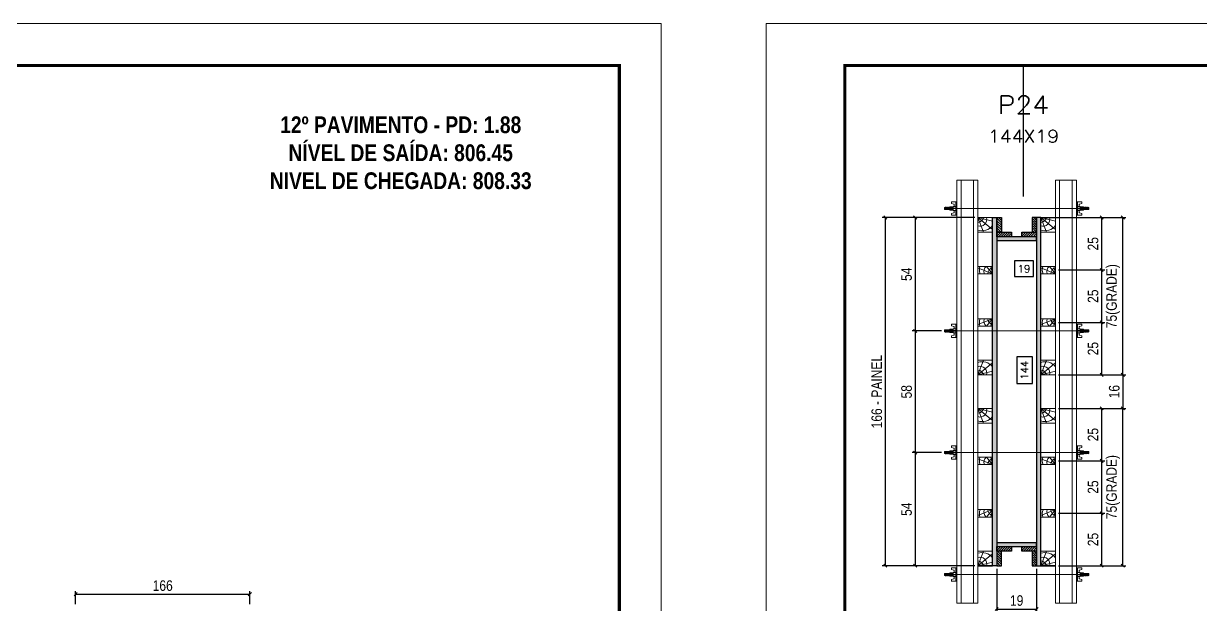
# Model space of a CAD drawing. Extents: x 808 to 7089, y -98 to 17032.
# Drawn here: x 3284 to 4406, y 11884 to 12438 of the extents above; entities that cross this region are included whole.
import ezdxf
from ezdxf.enums import TextEntityAlignment as Align

# ---------------------------------------------------------------- set-up
doc = ezdxf.new("R2010")
doc.units = 0
doc.linetypes.add('DASHED', pattern=[0.75, 0.5, -0.25])
doc.linetypes.add('HIDDEN', pattern=[0.375, 0.25, -0.125])
for name, color, linetype in [('CHAPA', 1, 'Continuous'), ('COTA', 241, 'Continuous'), ('Cota Seção (2x)', 241, 'Continuous'), ('MEIO_PONT', 93, 'Continuous'), ('NOMENCLATURA', 7, 'Continuous'), ('SARRAFO', 251, 'Continuous'), ('Texto de Titulo', 7, 'Continuous'), ('Texto Qtd Sarr', 242, 'Continuous')]:
    doc.layers.add(name, color=color, linetype=linetype)
for name, color, linetype, lineweight in [('Folhas', 255, 'Continuous', 9), ('Hachura', 251, 'Continuous', 9), ('Madeira', 126, 'Continuous', 18), ('Perfil Metálico', 224, 'Continuous', 18), ('SARRAFO DE PRESSAO', 251, 'DASHED', 9), ('Texto Seção', 7, 'Continuous', 15)]:
    doc.layers.add(name, color=color, linetype=linetype, lineweight=lineweight)
doc.styles.add('COTA TECNICA', font='techl___.ttf', dxfattribs={"height": 10})
doc.styles.add('COTA TECNICA 2X', font='techl___.ttf', dxfattribs={"height": 10})
doc.styles.add('ROMANC', font='techb___.ttf', dxfattribs={"height": 2.5})
doc.styles.add('ROMANS', font='romans.shx')
doc.dimstyles.new('PAINEL', dxfattribs={"dimtxt": 10, "dimasz": 3, "dimexe": 3, "dimexo": 3, "dimgap": 3, "dimtad": 1, "dimdec": 1, "dimzin": 12, "dimdsep": 46, "dimtxsty": 'COTA TECNICA', "dimblk1": 'OBLIQUE', "dimblk2": 'OBLIQUE', "dimsah": 1, "dimcen": 0.9, "dimclrd": 4, "dimclre": 4, "dimclrt": 240, "dimadec": 1, "dimazin": 3, "dimtfac": 1, "dimtdec": 1, "dimtmove": 0, "dimatfit": 3, "dimfxl": 1, "dimtolj": 1, "dimtzin": 12, "dimarcsym": 0})
doc.dimstyles.new('SECAO PILAR', dxfattribs={"dimtxt": 10, "dimasz": 3, "dimexe": 3, "dimexo": 3, "dimgap": 3, "dimtad": 1, "dimdec": 1, "dimlfac": 0.5, "dimzin": 12, "dimdsep": 46, "dimtxsty": 'COTA TECNICA 2X', "dimblk1": 'OBLIQUE', "dimblk2": 'OBLIQUE', "dimsah": 1, "dimcen": 0.9, "dimclrd": 256, "dimclre": 256, "dimclrt": 256, "dimadec": 1, "dimazin": 3, "dimtfac": 1, "dimtdec": 1, "dimtmove": 0, "dimatfit": 3, "dimfxl": 1, "dimtolj": 1, "dimtzin": 12, "dimarcsym": 0})
doc.dimstyles.new('SECÇÃO 2', dxfattribs={"dimtxt": 7, "dimasz": 6, "dimexe": 0.18, "dimexo": 2, "dimgap": -4, "dimtad": 3, "dimdec": 1, "dimlfac": 0.5, "dimzin": 12, "dimdsep": 46, "dimtxsty": 'ROMANS', "dimblk": 'ARCHTICK', "dimcen": 0.09, "dimse1": 1, "dimse2": 1, "dimsd1": 1, "dimsd2": 1, "dimclrd": 180, "dimclre": 5, "dimclrt": 1, "dimadec": 0, "dimazin": 3, "dimtfac": 1, "dimtdec": 1, "dimtofl": 0, "dimtmove": 0, "dimatfit": 3, "dimldrblk": 'ARCHTICK', "dimfxl": 1, "dimtolj": 1, "dimtzin": 0, "dimarcsym": 0})
pattern_1 = [(135, (-18680.019, 21377.1266), (-1.12253202, -1.12253202), [])]

# ---------------------------------------------------------------- blocks, each defined once
blk = doc.blocks.new('9999999999')
at = {"layer": 'Folhas'}
blk.add_lwpolyline([(98139, 34190.2), (99624, 34190.2), (99624, 35240.2), (98139, 35240.2)], close=True, dxfattribs=at)
at = {"layer": 'Folhas', "color": 30, "const_width": 3}
blk.add_lwpolyline([(98214, 34230.2), (99584, 34230.2), (99584, 35200.2), (98214, 35200.2)], close=True, dxfattribs=at)
blk = doc.blocks.new('_Oblique')
at = {"color": 0, "linetype": 'ByBlock', "lineweight": -2}
blk.add_line((-0.5, -0.5), (0.5, 0.5), dxfattribs=at)
blk = doc.blocks.new('*D1543')
at = {"layer": 'COTA', "color": 4, "lineweight": -2, "transparency": 16777216}
for p, q in [((3333.6, 11884.6), (3333.6, 11897.1)), ((3333.6, 11894.1), (3499.6, 11894.1)), ((3499.6, 11884.6), (3499.6, 11897.1))]:
    blk.add_line(p, q, dxfattribs=at)
at = {"layer": 'Defpoints', "color": 0, "transparency": 16777216}
for p in [(3499.6, 11894.1), (3333.6, 11881.6), (3499.6, 11881.6)]:
    blk.add_point(p, dxfattribs=at)
at = {"layer": 'COTA', "color": 4, "lineweight": -2, "transparency": 16777216, "xscale": 3, "yscale": 3, "zscale": 3, "rotation": 180}
blk.add_blockref('_Oblique', (3333.6, 11894.1), dxfattribs=at)
at = {"layer": 'COTA', "color": 4, "lineweight": -2, "transparency": 16777216, "xscale": 3, "yscale": 3, "zscale": 3}
blk.add_blockref('_Oblique', (3499.6, 11894.1), dxfattribs=at)
at = {"layer": 'COTA', "color": 240, "transparency": 16777216, "insert": (3416.6, 11902.2), "char_height": 10, "attachment_point": 5, "style": 'COTA TECNICA'}
blk.add_mtext('\\A1;166', dxfattribs=at)
blk = doc.blocks.new('titulo1')
at = {"layer": 'Defpoints', "color": 252, "linetype": 'HIDDEN', "ltscale": 2}
blk.add_line((0, 0), (0, 125), dxfattribs=at)
at = {"layer": 'Defpoints', "style": 'ROMANS', "oblique": 15}
blk.add_attdef('FOLHA', text='', height=10, dxfattribs=at).set_placement((0, 15.6), align=Align.MIDDLE_CENTER)
at = {"layer": 'Texto Qtd Sarr', "color": 3, "style": 'ROMANS', "oblique": 15}
for tag, height, p in [('TITULO', 17, (0, 71.4)), ('SEÇÃO', 12, (0, 41.5))]:
    blk.add_attdef(tag, text='', height=height, dxfattribs=at).set_placement(p, align=Align.MIDDLE_CENTER)
blk = doc.blocks.new('*D1552')
at = {"layer": 'Cota Seção (2x)', "color": 180, "lineweight": -2, "transparency": 16777216}
for p, q in [((4246.4, 12211.9), (4228.4, 12211.9)), ((4228.4, 12211.9), (4228.4, 12196.9)), ((4246.4, 12196.9), (4246.4, 12211.9)), ((4228.4, 12196.9), (4246.4, 12196.9))]:
    blk.add_line(p, q, dxfattribs=at)
at = {"layer": 'Defpoints', "color": 0, "transparency": 16777216}
for p in [(4211.4, 12213.9), (4249.4, 12213.9), (4211.4, 12192.9)]:
    blk.add_point(p, dxfattribs=at)
at = {"layer": 'Cota Seção (2x)', "color": 1, "transparency": 16777216, "insert": (4237.4, 12204.4), "char_height": 7, "attachment_point": 5, "style": 'ROMANS'}
blk.add_mtext('\\A1;19', dxfattribs=at)
blk = doc.blocks.new('_ArchTick')
at = {"color": 0, "linetype": 'ByBlock', "const_width": 0.15}
blk.add_lwpolyline([(-0.5, -0.5), (0.5, 0.5)], dxfattribs=at)
blk = doc.blocks.new('*D1553')
at = {"layer": 'Cota Seção (2x)', "color": 180, "lineweight": -2, "transparency": 16777216}
for p, q in [((4245.4, 12120.3), (4230.4, 12120.3)), ((4230.4, 12120.3), (4230.4, 12095)), ((4245.4, 12095), (4245.4, 12120.3)), ((4230.4, 12095), (4245.4, 12095))]:
    blk.add_line(p, q, dxfattribs=at)
at = {"layer": 'Defpoints', "color": 0, "transparency": 16777216}
for p in [(4211.4, 12231.2), (4211.4, 11943.2), (4249.4, 11943.2)]:
    blk.add_point(p, dxfattribs=at)
at = {"layer": 'Cota Seção (2x)', "color": 1, "transparency": 16777216, "insert": (4237.9, 12107.6), "char_height": 7, "attachment_point": 5, "rotation": 90, "style": 'ROMANS'}
blk.add_mtext('\\A1;144', dxfattribs=at)
blk = doc.blocks.new('*D1554')
at = {"layer": 'Cota Seção (2x)', "lineweight": -2, "transparency": 16777216}
for p, q in [((4190.4, 12253.2), (4102.2, 12253.2)), ((4105.2, 12253.2), (4105.2, 11921.2)), ((4190.4, 11921.2), (4102.2, 11921.2))]:
    blk.add_line(p, q, dxfattribs=at)
at = {"layer": 'Defpoints', "color": 0, "transparency": 16777216}
for p in [(4193.4, 12253.2), (4105.2, 11921.2), (4193.4, 11921.2)]:
    blk.add_point(p, dxfattribs=at)
at = {"layer": 'Cota Seção (2x)', "lineweight": -2, "transparency": 16777216, "xscale": 3, "yscale": 3, "zscale": 3}
for p, rotation in [((4105.2, 12253.2), 90), ((4105.2, 11921.2), 270)]:
    blk.add_blockref('_Oblique', p, dxfattribs=dict(at, rotation=rotation))
at = {"layer": 'Cota Seção (2x)', "transparency": 16777216, "insert": (4097.1, 12087.2), "char_height": 10, "attachment_point": 5, "rotation": 90, "style": 'COTA TECNICA 2X'}
blk.add_mtext('\\A1;166 - PAINEL', dxfattribs=at)
blk = doc.blocks.new('*D1555')
at = {"layer": 'Cota Seção (2x)', "lineweight": -2, "transparency": 16777216}
for p, q in [((4190.4, 12253.2), (4130.7, 12253.2)), ((4133.7, 12253.2), (4133.7, 12145.1)), ((4158.6, 12145.1), (4130.7, 12145.1))]:
    blk.add_line(p, q, dxfattribs=at)
at = {"layer": 'Defpoints', "color": 0, "transparency": 16777216}
for p in [(4193.4, 12253.2), (4133.7, 12145.1), (4161.6, 12145.1)]:
    blk.add_point(p, dxfattribs=at)
at = {"layer": 'Cota Seção (2x)', "lineweight": -2, "transparency": 16777216, "xscale": 3, "yscale": 3, "zscale": 3}
for p, rotation in [((4133.7, 12253.2), 90), ((4133.7, 12145.1), 270)]:
    blk.add_blockref('_Oblique', p, dxfattribs=dict(at, rotation=rotation))
at = {"layer": 'Cota Seção (2x)', "transparency": 16777216, "insert": (4125.5, 12199.1), "char_height": 10, "attachment_point": 5, "rotation": 90, "style": 'COTA TECNICA 2X'}
blk.add_mtext('\\A1;54', dxfattribs=at)
blk = doc.blocks.new('*D1556')
at = {"layer": 'Cota Seção (2x)', "lineweight": -2, "transparency": 16777216}
for p, q in [((4158.6, 12029.1), (4130.7, 12029.1)), ((4133.7, 12029.1), (4133.7, 11921.2)), ((4190.4, 11921.2), (4130.7, 11921.2))]:
    blk.add_line(p, q, dxfattribs=at)
at = {"layer": 'Defpoints', "color": 0, "transparency": 16777216}
for p in [(4161.6, 12029.1), (4133.7, 11921.2), (4193.4, 11921.2)]:
    blk.add_point(p, dxfattribs=at)
at = {"layer": 'Cota Seção (2x)', "lineweight": -2, "transparency": 16777216, "xscale": 3, "yscale": 3, "zscale": 3}
for p, rotation in [((4133.7, 12029.1), 90), ((4133.7, 11921.2), 270)]:
    blk.add_blockref('_Oblique', p, dxfattribs=dict(at, rotation=rotation))
at = {"layer": 'Cota Seção (2x)', "transparency": 16777216, "insert": (4125.5, 11975.1), "char_height": 10, "attachment_point": 5, "rotation": 90, "style": 'COTA TECNICA 2X'}
blk.add_mtext('\\A1;54', dxfattribs=at)
blk = doc.blocks.new('*D1557')
at = {"layer": 'Cota Seção (2x)', "lineweight": -2, "transparency": 16777216}
for p, q in [((4256.4, 12253.2), (4314.3, 12253.2)), ((4311.3, 12253.2), (4311.3, 12203.2)), ((4270.4, 12203.2), (4314.3, 12203.2))]:
    blk.add_line(p, q, dxfattribs=at)
at = {"layer": 'Defpoints', "color": 0, "transparency": 16777216}
for p in [(4253.4, 12253.2), (4267.4, 12203.2), (4311.3, 12203.2)]:
    blk.add_point(p, dxfattribs=at)
at = {"layer": 'Cota Seção (2x)', "lineweight": -2, "transparency": 16777216, "xscale": 3, "yscale": 3, "zscale": 3}
for p, rotation in [((4311.3, 12253.2), 90), ((4311.3, 12203.2), 270)]:
    blk.add_blockref('_Oblique', p, dxfattribs=dict(at, rotation=rotation))
at = {"layer": 'Cota Seção (2x)', "transparency": 16777216, "insert": (4303.2, 12228.2), "char_height": 10, "attachment_point": 5, "rotation": 90, "style": 'COTA TECNICA 2X'}
blk.add_mtext('\\A1;25', dxfattribs=at)
blk = doc.blocks.new('C')
at = {"layer": 'Hachura', "color": 0}
for p, q in [((0, 3.22), (0, -3.22)), ((0.45, 3.22), (0, 3.22)), ((0.46, 3.16), (0, 3.16)), ((0.46, 3.05), (0, 3.05)), ((0.46, 2.88), (0, 2.88)), ((0, 2.75), (0, -1.16)), ((0.46, 2.65), (0, 2.65)), ((0.46, 2.23), (0, 2.23)), ((0.46, 1.51), (0, 1.51)), ((0.39, 0.49), (0.17, 0.49)), ((0.45, -3.23), (0.45, 3.22)), ((0.45, 3.22), (2.58, 3.22)), ((1.74, 0.97), (0.45, 0.97)), ((1.45, 0.1), (0.45, 0.1)), ((1.35, 1.94), (1.35, 0.96)), ((2.58, 2.39), (1.47, 2.09)), ((1.74, -0.97), (1.74, 0.97)), ((1.74, 0.97), (1.74, 0.84)), ((1.74, 0.97), (1.74, 0.84)), ((1.74, 0.84), (3.35, 0.84)), ((3.35, 0.45), (1.74, 0.45)), ((2.58, 3.22), (2.58, 2.39)), ((3.32, 0.84), (3.32, -0.84)), ((3.35, 0.84), (3.35, -0.84)), ((3.68, 0.45), (3.35, 0.45)), ((3.84, -0.52), (3.35, 0.45)), ((3.35, 0.06), (3.67, -0.57)), ((3.68, 0.45), (4.16, -0.52)), ((3.72, 0.5), (4.25, -0.57)), ((4.37, -0.55), (3.83, 0.53)), ((4.15, 0.45), (3.93, 0.45)), ((4.42, -0.52), (3.93, 0.45)), ((4.15, 0.45), (4.26, 0.45)), ((4.26, 0.45), (4.74, -0.52)), ((4.3, 0.5), (4.83, -0.57)), ((4.95, -0.55), (4.41, 0.53)), ((4.51, 0.45), (4.84, 0.45)), ((5, -0.52), (4.51, 0.45)), ((4.84, 0.45), (5.32, -0.52)), ((4.88, 0.5), (5.41, -0.57)), ((5.53, -0.55), (4.99, 0.53)), ((5.58, -0.52), (5.09, 0.45)), ((5.42, 0.45), (5.09, 0.45)), ((5.58, -0.52), (5.09, 0.45)), ((5.42, 0.45), (5.74, -0.19)), ((5.46, 0.5), (5.74, -0.07)), ((5.74, 0.19), (5.57, 0.53)), ((5.74, 0.32), (5.68, 0.45)), ((5.68, 0.45), (5.74, 0.45)), ((5.74, 0.45), (5.9, 0.29)), ((5.74, 0.45), (5.74, -0.52)), ((5.9, -0.36), (5.9, 0.29)), ((0.45, 0), (0, 0)), ((0.46, -1.52), (0, -1.52)), ((0.46, -2.23), (0, -2.23)), ((0.46, -2.65), (0, -2.65)), ((0.46, -2.88), (0, -2.88)), ((0.46, -3.05), (0, -3.05)), ((0.46, -3.16), (0, -3.16)), ((0, -3.22), (2.57, -3.22)), ((0.08, -0.48), (0.29, -0.48)), ((0.29, -0.48), (0.4, -0.48)), ((0.45, 0), (0.45, -0.97)), ((0.45, -0.16), (1.45, -0.16)), ((0.45, -0.65), (0.45, -0.32)), ((0.45, -3.23), (0.45, -0.65)), ((0.45, -0.97), (1.74, -0.97)), ((1.35, -1.94), (1.35, -0.97)), ((2.58, -2.39), (1.47, -2.1)), ((3.35, -0.32), (1.74, -0.32)), ((3.35, -0.84), (1.74, -0.84)), ((2.58, -3.23), (2.58, -2.39)), ((3.35, -0.07), (3.58, -0.52)), ((3.35, -0.52), (3.58, -0.52)), ((3.84, -0.52), (4.16, -0.52)), ((4.42, -0.52), (4.74, -0.52)), ((4.63, -0.52), (4.74, -0.52)), ((5, -0.52), (5.32, -0.52)), ((5.58, -0.52), (5.74, -0.52)), ((5.74, -0.52), (5.9, -0.36)), ((5.74, -0.52), (5.74, -0.52))]:
    blk.add_line(p, q, dxfattribs=at)
for centre, radius, start, end in [((1.52, 1.94), 0.161, 104.7436, 180), ((1.44, -0.03), 0.129, 272.695, 87.305), ((3.81, 0.39), 0.143, 25.5688, 154.4312), ((4.39, 0.39), 0.143, 25.5688, 154.4312), ((4.97, 0.39), 0.143, 25.5688, 154.4312), ((5.55, 0.39), 0.143, 25.5688, 154.4312), ((0.17, -0.37), 0.174, 221.744, 317.8592), ((1.52, -1.94), 0.161, 180, 255.2564), ((3.71, -0.4), 0.174, 222.1408, 318.256), ((4.29, -0.4), 0.174, 222.1408, 318.256), ((4.87, -0.4), 0.174, 222.1408, 318.256), ((5.45, -0.4), 0.174, 222.1408, 318.256), ((5.61, -0.4), 0.174, 317.8592, 318.256)]:
    blk.add_arc(centre, radius, start, end, dxfattribs=at)
blk = doc.blocks.new('*D1558')
at = {"layer": 'Cota Seção (2x)', "lineweight": -2, "transparency": 16777216}
for p, q in [((4158.6, 12145.1), (4130.7, 12145.1)), ((4133.7, 12145.1), (4133.7, 12029.1)), ((4158.6, 12029.1), (4130.7, 12029.1))]:
    blk.add_line(p, q, dxfattribs=at)
at = {"layer": 'Defpoints', "color": 0, "transparency": 16777216}
for p in [(4161.6, 12145.1), (4133.7, 12029.1), (4161.6, 12029.1)]:
    blk.add_point(p, dxfattribs=at)
at = {"layer": 'Cota Seção (2x)', "lineweight": -2, "transparency": 16777216, "xscale": 3, "yscale": 3, "zscale": 3}
for p, rotation in [((4133.7, 12145.1), 90), ((4133.7, 12029.1), 270)]:
    blk.add_blockref('_Oblique', p, dxfattribs=dict(at, rotation=rotation))
at = {"layer": 'Cota Seção (2x)', "transparency": 16777216, "insert": (4125.5, 12087.1), "char_height": 10, "attachment_point": 5, "rotation": 90, "style": 'COTA TECNICA 2X'}
blk.add_mtext('\\A1;58', dxfattribs=at)
blk = doc.blocks.new('PONTALETE')
at = {"layer": 'Madeira'}
for q in [(2.71, 7), (7, 5.76), (7, 1.74)]:
    blk.add_line((0, 0), q, dxfattribs=at)
blk.add_lwpolyline([(0, 0), (7, 0), (7, 7), (0, 7)], close=True, dxfattribs=at)
for centre, radius, start, end in [((2.04, 0.06), 6.23, 37.2818, 109.0913), ((1.09, 0.9), 3.19, 343.603, 109.9847), ((-0.21, -0.78), 3.09, 14.6322, 86.0383)]:
    blk.add_arc(centre, radius, start, end, dxfattribs=at)
blk = doc.blocks.new('MEIO PONTALETE')
at = {"layer": 'Madeira'}
for q in [(2.71, 7), (3.5, 2.88), (3.5, 0.87)]:
    blk.add_line((0, 0), q, dxfattribs=at)
blk.add_lwpolyline([(0, 0), (3.5, 0), (3.5, 7), (0, 7)], close=True, dxfattribs=at)
for centre, radius, start, end in [((2.04, 0.06), 6.23, 76.4499, 109.0913), ((1.09, 0.9), 3.19, 40.9063, 109.9847), ((-0.21, -0.78), 3.09, 14.6322, 86.0383)]:
    blk.add_arc(centre, radius, start, end, dxfattribs=at)
blk = doc.blocks.new('*D1559')
at = {"layer": 'Cota Seção (2x)', "lineweight": -2, "transparency": 16777216}
for p, q in [((4270.4, 12203.2), (4314.3, 12203.2)), ((4311.3, 12203.2), (4311.3, 12153.2)), ((4270.4, 12153.2), (4314.3, 12153.2))]:
    blk.add_line(p, q, dxfattribs=at)
at = {"layer": 'Defpoints', "color": 0, "transparency": 16777216}
for p in [(4267.4, 12203.2), (4267.4, 12153.2), (4311.3, 12153.2)]:
    blk.add_point(p, dxfattribs=at)
at = {"layer": 'Cota Seção (2x)', "lineweight": -2, "transparency": 16777216, "xscale": 3, "yscale": 3, "zscale": 3}
for p, rotation in [((4311.3, 12203.2), 90), ((4311.3, 12153.2), 270)]:
    blk.add_blockref('_Oblique', p, dxfattribs=dict(at, rotation=rotation))
at = {"layer": 'Cota Seção (2x)', "transparency": 16777216, "insert": (4303.2, 12178.2), "char_height": 10, "attachment_point": 5, "rotation": 90, "style": 'COTA TECNICA 2X'}
blk.add_mtext('\\A1;25', dxfattribs=at)
blk = doc.blocks.new('*D1560')
at = {"layer": 'Cota Seção (2x)', "lineweight": -2, "transparency": 16777216}
for p, q in [((4270.4, 12153.2), (4314.3, 12153.2)), ((4311.3, 12153.2), (4311.3, 12103.2)), ((4270.4, 12103.2), (4314.3, 12103.2))]:
    blk.add_line(p, q, dxfattribs=at)
at = {"layer": 'Defpoints', "color": 0, "transparency": 16777216}
for p in [(4267.4, 12153.2), (4267.4, 12103.2), (4311.3, 12103.2)]:
    blk.add_point(p, dxfattribs=at)
at = {"layer": 'Cota Seção (2x)', "lineweight": -2, "transparency": 16777216, "xscale": 3, "yscale": 3, "zscale": 3}
for p, rotation in [((4311.3, 12153.2), 90), ((4311.3, 12103.2), 270)]:
    blk.add_blockref('_Oblique', p, dxfattribs=dict(at, rotation=rotation))
at = {"layer": 'Cota Seção (2x)', "transparency": 16777216, "insert": (4303.2, 12128.2), "char_height": 10, "attachment_point": 5, "rotation": 90, "style": 'COTA TECNICA 2X'}
blk.add_mtext('\\A1;25', dxfattribs=at)
blk = doc.blocks.new('*D1561')
at = {"layer": 'Cota Seção (2x)', "lineweight": -2, "transparency": 16777216}
for p, q in [((4270.4, 12071.2), (4314.3, 12071.2)), ((4311.3, 12071.2), (4311.3, 12021.2)), ((4270.4, 12021.2), (4314.3, 12021.2))]:
    blk.add_line(p, q, dxfattribs=at)
at = {"layer": 'Defpoints', "color": 0, "transparency": 16777216}
for p in [(4267.4, 12071.2), (4267.4, 12021.2), (4311.3, 12021.2)]:
    blk.add_point(p, dxfattribs=at)
at = {"layer": 'Cota Seção (2x)', "lineweight": -2, "transparency": 16777216, "xscale": 3, "yscale": 3, "zscale": 3}
for p, rotation in [((4311.3, 12071.2), 90), ((4311.3, 12021.2), 270)]:
    blk.add_blockref('_Oblique', p, dxfattribs=dict(at, rotation=rotation))
at = {"layer": 'Cota Seção (2x)', "transparency": 16777216, "insert": (4303.2, 12046.2), "char_height": 10, "attachment_point": 5, "rotation": 90, "style": 'COTA TECNICA 2X'}
blk.add_mtext('\\A1;25', dxfattribs=at)
blk = doc.blocks.new('*D1562')
at = {"layer": 'Cota Seção (2x)', "lineweight": -2, "transparency": 16777216}
for p, q in [((4270.4, 12021.2), (4314.3, 12021.2)), ((4311.3, 12021.2), (4311.3, 11971.2)), ((4270.4, 11971.2), (4314.3, 11971.2))]:
    blk.add_line(p, q, dxfattribs=at)
at = {"layer": 'Defpoints', "color": 0, "transparency": 16777216}
for p in [(4267.4, 12021.2), (4267.4, 11971.2), (4311.3, 11971.2)]:
    blk.add_point(p, dxfattribs=at)
at = {"layer": 'Cota Seção (2x)', "lineweight": -2, "transparency": 16777216, "xscale": 3, "yscale": 3, "zscale": 3}
for p, rotation in [((4311.3, 12021.2), 90), ((4311.3, 11971.2), 270)]:
    blk.add_blockref('_Oblique', p, dxfattribs=dict(at, rotation=rotation))
at = {"layer": 'Cota Seção (2x)', "transparency": 16777216, "insert": (4303.2, 11996.2), "char_height": 10, "attachment_point": 5, "rotation": 90, "style": 'COTA TECNICA 2X'}
blk.add_mtext('\\A1;25', dxfattribs=at)
blk = doc.blocks.new('*D1563')
at = {"layer": 'Cota Seção (2x)', "lineweight": -2, "transparency": 16777216}
for p, q in [((4270.4, 11971.2), (4314.3, 11971.2)), ((4311.3, 11971.2), (4311.3, 11921.2)), ((4270.4, 11921.2), (4314.3, 11921.2))]:
    blk.add_line(p, q, dxfattribs=at)
at = {"layer": 'Defpoints', "color": 0, "transparency": 16777216}
for p in [(4267.4, 11971.2), (4267.4, 11921.2), (4311.3, 11921.2)]:
    blk.add_point(p, dxfattribs=at)
at = {"layer": 'Cota Seção (2x)', "lineweight": -2, "transparency": 16777216, "xscale": 3, "yscale": 3, "zscale": 3}
for p, rotation in [((4311.3, 11971.2), 90), ((4311.3, 11921.2), 270)]:
    blk.add_blockref('_Oblique', p, dxfattribs=dict(at, rotation=rotation))
at = {"layer": 'Cota Seção (2x)', "transparency": 16777216, "insert": (4303.2, 11946.2), "char_height": 10, "attachment_point": 5, "rotation": 90, "style": 'COTA TECNICA 2X'}
blk.add_mtext('\\A1;25', dxfattribs=at)
blk = doc.blocks.new('*D1564')
at = {"layer": 'Cota Seção (2x)', "lineweight": -2, "transparency": 16777216}
for p, q in [((4270.4, 12071.2), (4334.5, 12071.2)), ((4331.5, 11921.2), (4331.5, 12071.2)), ((4270.4, 11921.2), (4334.5, 11921.2))]:
    blk.add_line(p, q, dxfattribs=at)
at = {"layer": 'Defpoints', "color": 0, "transparency": 16777216}
for p in [(4267.4, 12071.2), (4331.5, 12071.2), (4267.4, 11921.2)]:
    blk.add_point(p, dxfattribs=at)
at = {"layer": 'Cota Seção (2x)', "lineweight": -2, "transparency": 16777216, "xscale": 3, "yscale": 3, "zscale": 3}
for p, rotation in [((4331.5, 12071.2), 90), ((4331.5, 11921.2), 270)]:
    blk.add_blockref('_Oblique', p, dxfattribs=dict(at, rotation=rotation))
at = {"layer": 'Cota Seção (2x)', "transparency": 16777216, "insert": (4322.3, 11996.2), "char_height": 10, "attachment_point": 5, "rotation": 90, "style": 'COTA TECNICA 2X'}
blk.add_mtext('\\A1;75(GRADE)', dxfattribs=at)
blk = doc.blocks.new('*D1565')
at = {"layer": 'Cota Seção (2x)', "lineweight": -2, "transparency": 16777216}
for p, q in [((4270.4, 12253.2), (4334.5, 12253.2)), ((4331.5, 12103.2), (4331.5, 12253.2)), ((4270.4, 12103.2), (4334.5, 12103.2))]:
    blk.add_line(p, q, dxfattribs=at)
at = {"layer": 'Defpoints', "color": 0, "transparency": 16777216}
for p in [(4267.4, 12253.2), (4331.5, 12253.2), (4267.4, 12103.2)]:
    blk.add_point(p, dxfattribs=at)
at = {"layer": 'Cota Seção (2x)', "lineweight": -2, "transparency": 16777216, "xscale": 3, "yscale": 3, "zscale": 3}
for p, rotation in [((4331.5, 12253.2), 90), ((4331.5, 12103.2), 270)]:
    blk.add_blockref('_Oblique', p, dxfattribs=dict(at, rotation=rotation))
at = {"layer": 'Cota Seção (2x)', "transparency": 16777216, "insert": (4322.3, 12178.2), "char_height": 10, "attachment_point": 5, "rotation": 90, "style": 'COTA TECNICA 2X'}
blk.add_mtext('\\A1;75(GRADE)', dxfattribs=at)
blk = doc.blocks.new('*D1566')
at = {"layer": 'Cota Seção (2x)', "lineweight": -2, "transparency": 16777216}
for p, q in [((4211.4, 11918.2), (4211.4, 11876.9)), ((4249.4, 11918.2), (4249.4, 11876.9)), ((4211.4, 11879.9), (4249.4, 11879.9))]:
    blk.add_line(p, q, dxfattribs=at)
at = {"layer": 'Defpoints', "color": 0, "transparency": 16777216}
for p in [(4211.4, 11921.2), (4249.4, 11921.2), (4249.4, 11879.9)]:
    blk.add_point(p, dxfattribs=at)
at = {"layer": 'Cota Seção (2x)', "lineweight": -2, "transparency": 16777216, "xscale": 3, "yscale": 3, "zscale": 3, "rotation": 180}
blk.add_blockref('_Oblique', (4211.4, 11879.9), dxfattribs=at)
at = {"layer": 'Cota Seção (2x)', "lineweight": -2, "transparency": 16777216, "xscale": 3, "yscale": 3, "zscale": 3}
blk.add_blockref('_Oblique', (4249.4, 11879.9), dxfattribs=at)
at = {"layer": 'Cota Seção (2x)', "transparency": 16777216, "insert": (4230.4, 11888), "char_height": 10, "attachment_point": 5, "style": 'COTA TECNICA 2X'}
blk.add_mtext('\\A1;19', dxfattribs=at)
blk = doc.blocks.new('*D1567')
at = {"layer": 'Cota Seção (2x)', "lineweight": -2, "transparency": 16777216}
for p, q in [((4270.4, 12103.2), (4334.5, 12103.2)), ((4331.5, 12103.2), (4331.5, 12071.2)), ((4270.4, 12071.2), (4334.5, 12071.2))]:
    blk.add_line(p, q, dxfattribs=at)
at = {"layer": 'Defpoints', "color": 0, "transparency": 16777216}
for p in [(4267.4, 12103.2), (4267.4, 12071.2), (4331.5, 12071.2)]:
    blk.add_point(p, dxfattribs=at)
at = {"layer": 'Cota Seção (2x)', "lineweight": -2, "transparency": 16777216, "xscale": 3, "yscale": 3, "zscale": 3}
for p, rotation in [((4331.5, 12103.2), 90), ((4331.5, 12071.2), 270)]:
    blk.add_blockref('_Oblique', p, dxfattribs=dict(at, rotation=rotation))
at = {"layer": 'Cota Seção (2x)', "transparency": 16777216, "insert": (4323.4, 12087.2), "char_height": 10, "attachment_point": 5, "rotation": 90, "style": 'COTA TECNICA 2X'}
blk.add_mtext('\\A1;16', dxfattribs=at)

msp = doc.modelspace()

# ---------------------------------------------------------------- hatches: boundary and pattern name
at = {"layer": 'Hachura'}
h = msp.add_hatch(color=256, dxfattribs=at)
h.dxf.hatch_style = 1
h.paths.add_polyline_path([(4211.39, 11921.17), (4207.39, 11921.17), (4207.39, 12253.17), (4211.39, 12253.17)])
h = msp.add_hatch(dxfattribs=at)
h.set_pattern_fill('ANSI31', color=256, scale=0.5, angle=90, style=0)
h.set_pattern_definition(pattern_1)
h.paths.add_polyline_path([(4211.39, 12239.17), (4215.79, 12239.17), (4215.79, 12253.17), (4211.39, 12253.17)])
h = msp.add_hatch(dxfattribs=at)
h.set_pattern_fill('ANSI31', color=256, scale=0.5, angle=90, style=0)
h.set_pattern_definition(pattern_1)
h.paths.add_polyline_path([(4249.39, 12239.17), (4244.99, 12239.17), (4244.99, 12253.17), (4249.39, 12253.17)])
h = msp.add_hatch(color=256, dxfattribs=at)
h.dxf.hatch_style = 1
h.paths.add_polyline_path([(4249.39, 11921.17), (4253.39, 11921.17), (4253.39, 12253.17), (4249.39, 12253.17)])
h = msp.add_hatch(dxfattribs=at)
h.set_pattern_fill('ANSI31', color=256, scale=0.5, angle=540, style=0)
h.set_pattern_definition([(225, (-5277.5627, -10690.2334), (1.12253202, -1.12253202), [])])
h.paths.add_polyline_path([(4211.39, 12239.17), (4211.39, 12234.77), (4225.39, 12234.77), (4225.39, 12239.17)])
h = msp.add_hatch(dxfattribs=at)
h.set_pattern_fill('ANSI31', color=256, scale=0.5, angle=540, style=0)
h.set_pattern_definition([(225, (-5253.5627, -10690.2334), (1.12253202, -1.12253202), [])])
h.paths.add_polyline_path([(4235.39, 12239.17), (4235.39, 12234.77), (4249.39, 12234.77), (4249.39, 12239.17)])
h = msp.add_hatch(color=256, dxfattribs=at)
h.dxf.hatch_style = 1
h.paths.add_polyline_path([(4211.39, 12234.77), (4211.39, 12231.17), (4249.39, 12231.17), (4249.39, 12234.77)])
h = msp.add_hatch(color=256, dxfattribs=at)
h.dxf.hatch_style = 1
h.paths.add_polyline_path([(4211.39, 11943.17), (4211.39, 11939.57), (4249.39, 11939.57), (4249.39, 11943.17)])
h = msp.add_hatch(dxfattribs=at)
h.set_pattern_fill('ANSI31', color=256, scale=0.5, angle=540, style=0)
h.set_pattern_definition([(225, (-5277.5627, -10989.8334), (1.12253202, -1.12253202), [])])
h.paths.add_polyline_path([(4211.39, 11939.57), (4211.39, 11935.17), (4225.39, 11935.17), (4225.39, 11939.57)])
h = msp.add_hatch(dxfattribs=at)
h.set_pattern_fill('ANSI31', color=256, scale=0.5, angle=90, style=0)
h.set_pattern_definition([(135, (-18680.019, 21424.1266), (-1.12253202, -1.12253202), [])])
h.paths.add_polyline_path([(4211.39, 11935.17), (4215.79, 11935.17), (4215.79, 11921.17), (4211.39, 11921.17)])
h = msp.add_hatch(dxfattribs=at)
h.set_pattern_fill('ANSI31', color=256, scale=0.5, angle=540, style=0)
h.set_pattern_definition([(225, (-5253.5627, -10989.8334), (1.12253202, -1.12253202), [])])
h.paths.add_polyline_path([(4235.39, 11939.57), (4235.39, 11935.17), (4249.39, 11935.17), (4249.39, 11939.57)])
h = msp.add_hatch(dxfattribs=at)
h.set_pattern_fill('ANSI31', color=256, scale=0.5, angle=90, style=0)
h.set_pattern_definition([(135, (-18680.019, 21059.1266), (-1.12253202, -1.12253202), [])])
h.paths.add_polyline_path([(4249.39, 11921.17), (4244.99, 11921.17), (4244.99, 11935.17), (4249.39, 11935.17)])

# ---------------------------------------------------------------- linework, layer by layer
at = {"layer": 'CHAPA'}
for points in [[(4211.39, 11921.17), (4207.39, 11921.17), (4207.39, 12253.17), (4211.39, 12253.17)], [(4249.39, 11921.17), (4253.39, 11921.17), (4253.39, 12253.17), (4249.39, 12253.17)], [(4211.39, 12234.77), (4211.39, 12231.17), (4249.39, 12231.17), (4249.39, 12234.77)], [(4211.39, 11943.17), (4211.39, 11939.57), (4249.39, 11939.57), (4249.39, 11943.17)]]:
    msp.add_lwpolyline(points, close=True, dxfattribs=at)
at = {"layer": 'Hachura'}
for p, q in [((4162.62, 12261.86), (4294.36, 12261.86)), ((4162.62, 12145.17), (4294.36, 12145.17)), ((4162.62, 12029.17), (4294.36, 12029.17)), ((4162.62, 11912.79), (4294.36, 11912.79))]:
    msp.add_line(p, q, dxfattribs=at)
at = {"layer": 'Madeira'}
for points in [[(4193.39, 12253.17), (4207.39, 12253.17), (4207.39, 12103.17), (4193.39, 12103.17)], [(4253.39, 12253.17), (4267.39, 12253.17), (4267.39, 12103.17), (4253.39, 12103.17)], [(4193.39, 12071.17), (4207.39, 12071.17), (4207.39, 11921.17), (4193.39, 11921.17)], [(4253.39, 12071.17), (4267.39, 12071.17), (4267.39, 11921.17), (4253.39, 11921.17)]]:
    msp.add_lwpolyline(points, close=True, dxfattribs=at)
at = {"layer": 'MEIO_PONT'}
for points in [[(4207.39, 11921.17), (4193.39, 11921.17), (4193.39, 11921.17), (4207.39, 11921.17)], [(4267.39, 11921.17), (4253.39, 11921.17), (4253.39, 11921.17), (4267.39, 11921.17)]]:
    msp.add_lwpolyline(points, close=True, dxfattribs=at)
at = {"layer": 'Perfil Metálico'}
for p, q in [((4177.39, 11885.46), (4177.39, 12288.89)), ((4189.39, 11885.46), (4189.39, 12288.89)), ((4271.33, 11885.46), (4271.33, 12288.89)), ((4283.33, 11885.46), (4283.33, 12288.89))]:
    msp.add_line(p, q, dxfattribs=at)
for points in [[(4193.39, 12288.89), (4173.39, 12288.89), (4173.45, 11885.46), (4193.45, 11885.46)], [(4267.39, 11885.46), (4287.39, 11885.46), (4287.33, 12288.89), (4267.33, 12288.89)]]:
    msp.add_lwpolyline(points, close=True, dxfattribs=at)
at = {"layer": 'SARRAFO'}
for points in [[(4215.79, 12253.17), (4215.79, 12239.17), (4211.39, 12239.17), (4211.39, 12253.17)], [(4215.79, 12253.17), (4215.79, 12239.17), (4211.39, 12239.17), (4211.39, 12253.17)], [(4244.99, 12253.17), (4244.99, 12239.17), (4249.39, 12239.17), (4249.39, 12253.17)], [(4244.99, 12253.17), (4244.99, 12239.17), (4249.39, 12239.17), (4249.39, 12253.17)], [(4225.39, 12234.77), (4211.39, 12234.77), (4211.39, 12239.17), (4225.39, 12239.17)], [(4225.39, 12234.77), (4211.39, 12234.77), (4211.39, 12239.17), (4225.39, 12239.17)], [(4249.39, 12234.77), (4235.39, 12234.77), (4235.39, 12239.17), (4249.39, 12239.17)], [(4249.39, 12234.77), (4235.39, 12234.77), (4235.39, 12239.17), (4249.39, 12239.17)], [(4225.39, 11935.17), (4211.39, 11935.17), (4211.39, 11939.57), (4225.39, 11939.57)], [(4225.39, 11935.17), (4211.39, 11935.17), (4211.39, 11939.57), (4225.39, 11939.57)], [(4215.79, 11921.17), (4215.79, 11935.17), (4211.39, 11935.17), (4211.39, 11921.17)], [(4215.79, 11921.17), (4215.79, 11935.17), (4211.39, 11935.17), (4211.39, 11921.17)], [(4249.39, 11935.17), (4235.39, 11935.17), (4235.39, 11939.57), (4249.39, 11939.57)], [(4249.39, 11935.17), (4235.39, 11935.17), (4235.39, 11939.57), (4249.39, 11939.57)], [(4244.99, 11935.17), (4244.99, 11921.17), (4249.39, 11921.17), (4249.39, 11935.17)], [(4244.99, 11935.17), (4244.99, 11921.17), (4249.39, 11921.17), (4249.39, 11935.17)]]:
    msp.add_lwpolyline(points, close=True, dxfattribs=at)

# ---------------------------------------------------------------- block references
at = {"layer": 'Hachura', "linetype": 'Continuous', "yscale": 2, "zscale": 2, "rotation": 180}
for p, xscale in [((4173.42, 12261.86), 2), ((4287.36, 12261.85), -2)]:
    msp.add_blockref('C', p, dxfattribs=dict(at, xscale=xscale))
at = {"layer": 'Hachura', "linetype": 'Continuous', "yscale": 2, "zscale": 2}
for p, xscale in [((4173.42, 12145.17), -2), ((4287.36, 12145.18), 2), ((4173.42, 12029.17), -2), ((4287.36, 12029.18), 2), ((4173.42, 11912.79), -2), ((4287.36, 11912.8), 2)]:
    msp.add_blockref('C', p, dxfattribs=dict(at, xscale=xscale))
at = {"layer": 'MEIO_PONT'}
for name, p, xscale, yscale, zscale, rotation in [('PONTALETE', (4193.39, 12253.17), -2, 2, 2, 180), ('PONTALETE', (4253.39, 12253.17), -2, 2, 2, 180), ('MEIO PONTALETE', (4207.39, 12199.67), 1.999999997962732, 1.999999997962732, 1.999999997962732, 89.99999999999997), ('MEIO PONTALETE', (4267.39, 12199.67), 1.999999997962732, 1.999999997962732, 1.999999997962732, 89.99999999999997), ('MEIO PONTALETE', (4207.39, 12156.67), -1.999999997962732, 1.999999997962732, 1.999999997962732, 90), ('MEIO PONTALETE', (4267.39, 12156.67), -1.999999997962732, 1.999999997962732, 1.999999997962732, 90), ('PONTALETE', (4193.39, 12071.17), -2, 2, 2, 180), ('PONTALETE', (4253.39, 12071.17), -2, 2, 2, 180), ('MEIO PONTALETE', (4207.39, 12017.67), 1.999999997962732, 1.999999997962732, 1.999999997962732, 89.99999999999997), ('MEIO PONTALETE', (4267.39, 12017.67), 1.999999997962732, 1.999999997962732, 1.999999997962732, 89.99999999999997), ('MEIO PONTALETE', (4207.39, 11974.67), -1.999999997962732, 1.999999997962732, 1.999999997962732, 90), ('MEIO PONTALETE', (4267.39, 11974.67), -1.999999997962732, 1.999999997962732, 1.999999997962732, 90)]:
    msp.add_blockref(name, p, dxfattribs=dict(at, xscale=xscale, yscale=yscale, zscale=zscale, rotation=rotation))
at = {"layer": 'MEIO_PONT', "xscale": 2, "yscale": 2, "zscale": 2}
for p in [(4193.39, 12103.17), (4253.39, 12103.17), (4193.39, 11921.17), (4253.39, 11921.17)]:
    msp.add_blockref('PONTALETE', p, dxfattribs=at)
at = {"layer": 'SARRAFO DE PRESSAO', "color": 6, "linetype": 'ByBlock'}
for p in [(-95732.31, -22802.03), (-94147.31, -22802.03)]:
    msp.add_blockref('9999999999', p, dxfattribs=at)
at = {"layer": 'Texto Seção'}
ref = msp.add_blockref('titulo1', (4236.89, 12273.18), dxfattribs=at)
ref.add_attrib('TITULO', 'P24', dxfattribs={"layer": 'Texto de Titulo', "color": 7, "height": 17, "style": 'ROMANS', "width": 1.1}).set_placement((4236.89, 12360.68), align=Align.MIDDLE_CENTER)
ref.add_attrib('SEÇÃO', '144X19', dxfattribs={"layer": 'Texto de Titulo', "color": 7, "height": 12, "style": 'ROMANS', "width": 1.1}).set_placement((4236.89, 12330.68), align=Align.MIDDLE_CENTER)

# ---------------------------------------------------------------- texts
at = {"layer": 'NOMENCLATURA', "color": 2, "insert": (3643.41, 12376.32), "char_height": 16, "attachment_point": 2, "style": 'ROMANC'}
msp.add_mtext_dynamic_manual_height_columns('\\P12º PAVIMENTO - PD: 1.88\\PNÍVEL DE SAÍDA: 806.45\\PNIVEL DE CHEGADA: 808.33', width=328.3607, gutter_width=1, heights=[0], dxfattribs=at)

# ---------------------------------------------------------------- dimensions: what is measured, and where the dimension line sits
at = {"layer": 'COTA'}
dim = msp.add_linear_dim(base=(3499.63, 11894.06), p1=(3333.63, 11881.59), p2=(3499.63, 11881.59), dimstyle='PAINEL', dxfattribs=at)
dim.commit()
dim.dimension.update_dxf_attribs({"geometry": '*D1543', "text_midpoint": (3416.63, 11902.16)})
at = {"layer": 'Cota Seção (2x)', "color": 241}
for base, p1, p2, text, picture, middle in [((4105.23, 11921.17), (4193.4, 12253.17), (4193.44, 11921.17), '<> - PAINEL', '*D1554', (4097.13, 12087.17)), ((4331.51, 12253.17), (4267.39, 12103.17), (4267.39, 12253.17), '<>(GRADE)', '*D1565', (4322.29, 12178.17)), ((4331.51, 12071.17), (4267.38, 11921.18), (4267.36, 12071.17), '<>(GRADE)', '*D1564', (4322.29, 11996.18))]:
    dim = msp.add_linear_dim(base=base, p1=p1, p2=p2, angle=270, text=text, dimstyle='SECAO PILAR', dxfattribs=at)
    dim.commit()
    dim.dimension.update_dxf_attribs({"geometry": picture, "text_midpoint": middle})
for base, p1, p2, picture, middle in [((4133.65, 12145.11), (4193.39, 12253.17), (4161.62, 12145.11), '*D1555', (4125.54, 12199.14)), ((4311.32, 12203.17), (4253.39, 12253.17), (4267.39, 12203.17), '*D1557', (4303.21, 12228.17)), ((4311.32, 12153.17), (4267.39, 12203.17), (4267.39, 12153.17), '*D1559', (4303.21, 12178.17)), ((4133.65, 12029.11), (4161.62, 12145.11), (4161.62, 12029.11), '*D1558', (4125.52, 12087.11)), ((4311.32, 12103.17), (4267.39, 12153.17), (4267.39, 12103.17), '*D1560', (4303.21, 12128.17)), ((4331.51, 12071.17), (4267.39, 12103.17), (4267.39, 12071.17), '*D1567', (4323.41, 12087.17)), ((4311.32, 12021.17), (4267.39, 12071.17), (4267.39, 12021.17), '*D1561', (4303.21, 12046.17)), ((4133.65, 11921.17), (4161.62, 12029.11), (4193.39, 11921.17), '*D1556', (4125.54, 11975.14)), ((4311.32, 11971.17), (4267.39, 12021.17), (4267.39, 11971.17), '*D1562', (4303.21, 11996.17)), ((4311.32, 11921.17), (4267.39, 11971.17), (4267.38, 11921.17), '*D1563', (4303.21, 11946.17))]:
    dim = msp.add_linear_dim(base=base, p1=p1, p2=p2, angle=270, dimstyle='SECAO PILAR', dxfattribs=at)
    dim.commit()
    dim.dimension.update_dxf_attribs({"geometry": picture, "text_midpoint": middle})
for base, p1, p2, angle, picture, middle in [((4249.39, 11943.17), (4211.39, 12231.17), (4211.39, 11943.17), 270, '*D1553', (4249.39, 12107.62)), ((4211.39, 12192.89), (4249.39, 12213.85), (4211.39, 12213.85), 180, '*D1552', (4237.39, 12192.89))]:
    dim = msp.add_linear_dim(base=base, p1=p1, p2=p2, angle=angle, dimstyle='SECÇÃO 2', dxfattribs=at)
    dim.commit()
    dim.dimension.update_dxf_attribs({"geometry": picture, "text_midpoint": middle, "dimtype": 160})
dim = msp.add_linear_dim(base=(4249.39, 11879.87), p1=(4211.39, 11921.17), p2=(4249.39, 11921.17), dimstyle='SECAO PILAR', dxfattribs=at)
dim.commit()
dim.dimension.update_dxf_attribs({"geometry": '*D1566', "text_midpoint": (4230.39, 11887.96)})

doc.saveas('drawing.dxf')
